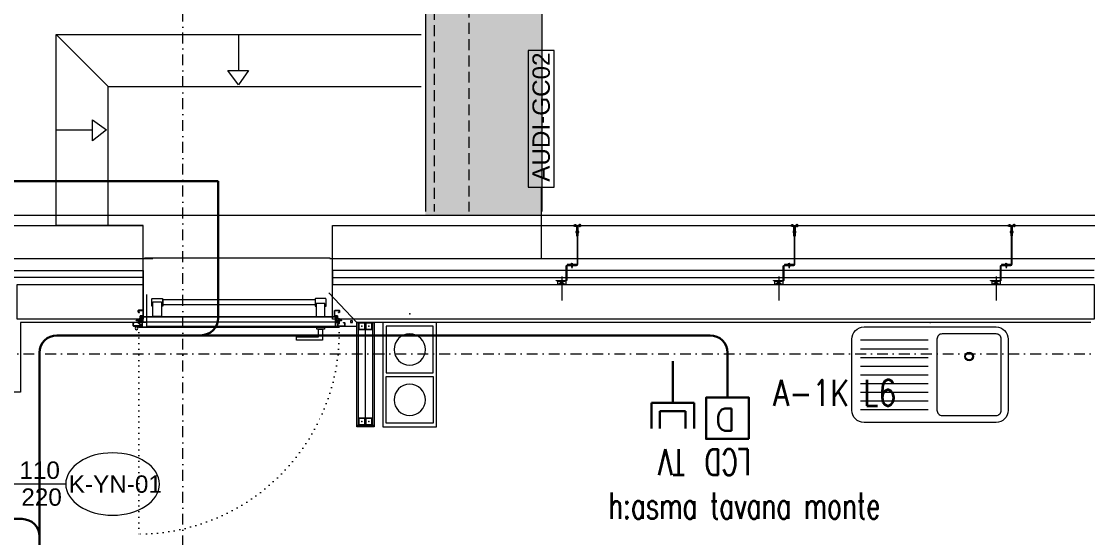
# Model space of a CAD drawing. Extents: x -2050 to 29725, y -1777 to 6820.
# Drawn here: x 7910 to 8524, y 2679 to 2977 of the extents above; entities that cross this region are included whole.
import ezdxf
from ezdxf.enums import TextEntityAlignment as Align

# ---------------------------------------------------------------- set-up
doc = ezdxf.new("R2010")
doc.units = 0
doc.header["$LTSCALE"] = 25
doc.header["$MEASUREMENT"] = 0
for name, pattern in [('DASHDOT2', [0.5, 0.25, -0.125, 0, -0.125]), ('DOT2', [0.125, 0, -0.125]), ('HIDDEN', [0.375, 0.25, -0.125])]:
    doc.linetypes.add(name, pattern=pattern)
doc.layers.get('0').update_dxf_attribs({"color": 9, "lineweight": 9})
for name, color, linetype, lineweight in [('00', 9, 'Continuous', 9), ('05', 9, 'Continuous', 9), ('06C', 9, 'Continuous', 9), ('06D', 9, 'Continuous', 9), ('10', 9, 'Continuous', 9), ('11', 9, 'Continuous', 9), ('14', 9, 'Continuous', 9), ('20', 9, 'DOT2', 9), ('21', 9, 'Continuous', 9), ('22', 8, 'Continuous', 9), ('24', 9, 'DASHDOT2', 9), ('33', 9, 'BATTING', 9), ('DATA TAVAN', 160, 'Continuous', 30), ('E-DATA LCD EKRAN', 7, 'Continuous', 30), ('E-DATA PRİZİ (RJ45)', 7, 'Continuous', 30), ('E-YAZI', 7, 'Continuous', 30)]:
    doc.layers.add(name, color=color, linetype=linetype, lineweight=lineweight)
doc.styles.add('Arial', font='arial.ttf', dxfattribs={"height": 2.5})
doc.styles.add('E-YAZI', font='txttw.shx')
doc.linetypes.add('BATTING', pattern='A,0.0001,-0.1,[134,ltypeshp.shx,S=0.1,R=0,X=-0.1,Y=0],-0.2,[134,ltypeshp.shx,S=0.1,R=180,X=0.1,Y=0],-0.1', length=0.4001)

# ---------------------------------------------------------------- blocks, each defined once
blk = doc.blocks.new('gr-p-birim eleman')
blk.add_lwpolyline([(-1, 0), (0, 0), (0, 1), (-1, 1)], close=True)
blk = doc.blocks.new('m-mu-ocak01-p')
for points in [[(-16.5, 5), (-16.5, 65), (14.5, 65), (14.5, 5)], [(12.5, 36), (12.5, 63), (-14.5, 63), (-14.5, 36)], [(12.5, 34), (12.5, 7), (-14.5, 7), (-14.5, 34)]]:
    blk.add_lwpolyline(points, close=True)
for centre in [(-1, 49.5), (-1, 20.5)]:
    blk.add_circle(centre, 9)
blk.add_point((-1, 0))
blk = doc.blocks.new('m-mu-evye01-p')
for points in [[(-45, 9.5), (-45, 50.5, -0.414214), (-38, 57.5), (38, 57.5, -0.414214), (45, 50.5), (45, 9.5, -0.414214), (38, 2.5), (-38, 2.5, -0.414214)], [(-4, 9.5), (-4, 50.5, 0.414214), (-7, 53.5), (-38, 53.5, 0.414214), (-41, 50.5), (-41, 9.5, 0.414214), (-38, 6.5), (-7, 6.5, 0.414214)]]:
    blk.add_lwpolyline(points, format="xyb", close=True)
for points in [[(40, 50), (1, 50)], [(40, 45), (1, 45)], [(40, 40), (1, 40)], [(40, 35), (1, 35)], [(40, 30), (1, 30)], [(40, 25), (1, 25)], [(40, 20), (1, 20)], [(40, 15), (1, 15)], [(40, 10), (1, 10)]]:
    blk.add_lwpolyline(points)
for radius in [2.5, 2]:
    blk.add_circle((-22.5, 19.5), radius)
blk.add_point((0, 0))
blk = doc.blocks.new('0_wallno')
blk.add_lwpolyline([(-7.84, 1.5), (7.94, 1.5), (7.94, -1.5), (-7.84, -1.5)], close=True)
blk.add_lwpolyline([(7.94, 0), (16.13, 0)])
at = {"style": 'Arial'}
blk.add_attdef('GENISLIK', text='', height=2, dxfattribs=at).set_placement((8.44, 0), align=Align.BOTTOM_LEFT)
blk.add_attdef('DUVARNO', text='', height=2, dxfattribs=at).set_placement((0, 0), align=Align.MIDDLE_CENTER)
blk.add_attdef('YUKSEKLIK', text='', height=2, dxfattribs=at).set_placement((8.44, -0.5), align=Align.TOP_LEFT)
blk = doc.blocks.new('0_doorno')
blk.add_lwpolyline([(4.5, 0), (12.5, 0)])
blk.add_ellipse((-0.89, 0), major_axis=(-5.39, 0), ratio=0.666667)
at = {"style": 'Arial'}
blk.add_attdef('YUKSEKLIK', text='', height=2, dxfattribs=at).set_placement((5, 12.3), align=Align.TOP_LEFT)
blk.add_attdef('KAPINO', text='', height=2, dxfattribs=at).set_placement((0, 0), align=Align.MIDDLE)
blk.add_attdef('GENISLIK', text='', height=2, dxfattribs=at).set_placement((5, -3.79), align=Align.BOTTOM_LEFT)
blk = doc.blocks.new('p- alum kaplama profil')
at = {"lineweight": 13}
blk.add_lwpolyline([(7.12, 12.59), (7.12, 26.49)], dxfattribs=at)
at = {"lineweight": 18}
blk.add_lwpolyline([(4.09, 6.16), (-1.41, 6.16), (-1.41, 6.46), (4.09, 6.46, 0.414214), (4.29, 6.66), (4.29, 14.66, -0.414214), (4.79, 15.16), (10.29, 15.16), (10.29, 14.86), (4.79, 14.86, 0.414214), (4.59, 14.66), (4.59, 6.66, -0.414214)], format="xyb", close=True, dxfattribs=at)
at = {"lineweight": 5}
blk.add_lwpolyline([(9.44, 15.16), (4.79, 15.16), (4.79, 17.16), (9.44, 17.16)], close=True, dxfattribs=at)
for points in [[(4.79, 15.16), (9.44, 17.16)], [(9.44, 15.16), (4.79, 17.16)]]:
    blk.add_lwpolyline(points, dxfattribs=at)
blk.add_lwpolyline([(-2.06, 5.56), (-2.06, -2.34), (-2.06, -15.69), (-1.66, -15.69), (-1.66, -2.34), (-1.66, 5.56), (-1.66, 5.56), (-1.66, 5.57), (-1.66, 5.57), (-1.66, 5.58), (-1.66, 5.58), (-1.65, 5.59), (-1.65, 5.59), (-1.65, 5.59), (-1.65, 5.6), (-1.65, 5.6), (-1.64, 5.61), (-1.64, 5.61), (-1.64, 5.62), (-1.64, 5.62), (-1.63, 5.62), (-1.63, 5.63), (-1.63, 5.63), (-1.62, 5.63), (-1.62, 5.64), (-1.61, 5.64), (-1.61, 5.64), (-1.61, 5.64), (-1.6, 5.65), (-1.6, 5.65), (-1.59, 5.65), (-1.59, 5.65), (-1.58, 5.65), (-1.58, 5.65), (-1.57, 5.66), (-1.57, 5.66), (-1.56, 5.66), (-1.56, 5.66), (3.94, 5.66), (3.94, 6.06), (-1.56, 6.06), (-1.58, 6.06), (-1.61, 6.05), (-1.63, 6.05), (-1.66, 6.05), (-1.68, 6.04), (-1.7, 6.03), (-1.73, 6.03), (-1.75, 6.02), (-1.77, 6.01), (-1.79, 6), (-1.82, 5.99), (-1.84, 5.97), (-1.86, 5.96), (-1.88, 5.94), (-1.89, 5.93), (-1.91, 5.91), (-1.93, 5.89), (-1.95, 5.87), (-1.96, 5.85), (-1.97, 5.83), (-1.99, 5.81), (-2, 5.79), (-2.01, 5.77), (-2.02, 5.75), (-2.03, 5.72), (-2.04, 5.7), (-2.04, 5.68), (-2.05, 5.65), (-2.05, 5.63), (-2.06, 5.61), (-2.06, 5.58)], close=True)
blk.add_lwpolyline([(-1.66, -2.34), (-2.06, -2.34)])
for points in [[(-2.36, -10.84), (-2.36, -16.39), (-2.36, -16.39, -0.414214), (-2.51, -16.54), (-2.51, -16.54), (-4.06, -16.54), (-4.06, -16.84), (-2.51, -16.84), (-2.51, -16.84, 0.414214), (-2.06, -16.39), (-2.06, -10.84)], [(-1.36, -10.84), (-1.66, -10.84), (-1.66, -16.39, 0.414214), (-1.21, -16.84), (-1.21, -16.84), (0.34, -16.84), (0.34, -16.54), (-1.21, -16.54), (-1.21, -16.54, -0.414214), (-1.36, -16.39), (-1.36, -16.39)]]:
    blk.add_lwpolyline(points, format="xyb", close=True)
for points in [[(1.61, 6.87, -10), (0.98, 6.96, -10)], [(1.56, 7.05, -10), (1.02, 7.13, -10)], [(1.05, 6.91, -10), (1.29, 7.56, -10)], [(1.29, 4.93, -10), (1.29, 7.8, -10)], [(1.53, 6.82, -10), (1.29, 7.56, -10)], [(1.29, 6.16, -10), (1.29, 6.26, -10)], [(0.67, 5.66, -10), (1.91, 5.66, -10)], [(0.67, 5.66, -10), (0.67, 5.64, -10), (0.67, 5.62, -10), (0.67, 5.6, -10), (0.68, 5.58, -10), (0.68, 5.56, -10), (0.69, 5.54, -10), (0.69, 5.52, -10), (0.7, 5.5, -10), (0.7, 5.48, -10), (0.71, 5.46, -10), (0.72, 5.45, -10), (0.73, 5.43, -10), (0.74, 5.41, -10), (0.75, 5.4, -10), (0.76, 5.38, -10), (0.77, 5.36, -10), (0.79, 5.35, -10), (0.8, 5.33, -10), (0.81, 5.32, -10), (0.83, 5.31, -10), (0.84, 5.29, -10), (0.86, 5.28, -10), (0.87, 5.27, -10), (0.89, 5.26, -10), (0.91, 5.25, -10), (0.92, 5.24, -10), (0.94, 5.23, -10), (0.96, 5.22, -10), (0.98, 5.21, -10), (1, 5.21, -10), (1.02, 5.2, -10), (1.03, 5.2, -10)], [(0.96, 5.66, -10), (0.97, 5.66, -10), (0.97, 5.66, -10), (0.97, 5.66, -10), (0.98, 5.66, -10), (0.98, 5.66, -10), (0.99, 5.66, -10), (0.99, 5.66, -10), (1, 5.66, -10), (1, 5.67, -10), (1, 5.67, -10), (1.01, 5.67, -10), (1.01, 5.67, -10), (1.01, 5.67, -10), (1.02, 5.68, -10), (1.02, 5.68, -10), (1.02, 5.68, -10), (1.03, 5.69, -10), (1.03, 5.69, -10), (1.03, 5.69, -10), (1.04, 5.7, -10), (1.04, 5.7, -10), (1.04, 5.7, -10), (1.04, 5.71, -10), (1.04, 5.71, -10), (1.05, 5.72, -10), (1.05, 5.72, -10), (1.05, 5.72, -10), (1.05, 5.73, -10), (1.05, 5.73, -10), (1.05, 5.74, -10), (1.05, 5.74, -10), (1.05, 5.75, -10)], [(1.33, 5.85, -10), (0.98, 5.88, -10)], [(1.03, 5.2, -10), (1.04, 5.2, -10), (1.05, 5.19, -10), (1.05, 5.19, -10), (1.06, 5.19, -10), (1.06, 5.19, -10), (1.07, 5.19, -10), (1.07, 5.19, -10), (1.08, 5.19, -10), (1.08, 5.19, -10), (1.09, 5.19, -10), (1.09, 5.18, -10), (1.1, 5.18, -10), (1.1, 5.18, -10), (1.11, 5.18, -10), (1.11, 5.18, -10), (1.12, 5.18, -10), (1.12, 5.18, -10), (1.13, 5.18, -10), (1.13, 5.18, -10), (1.14, 5.18, -10), (1.15, 5.18, -10), (1.15, 5.18, -10), (1.16, 5.17, -10), (1.16, 5.17, -10), (1.17, 5.17, -10), (1.17, 5.17, -10), (1.18, 5.17, -10), (1.18, 5.17, -10), (1.19, 5.17, -10), (1.19, 5.17, -10), (1.2, 5.17, -10), (1.2, 5.17, -10)], [(1.05, 5.83, -10), (1.05, 6.01, -10)], [(1.05, 5.75, -10), (1.05, 5.83, -10)], [(1.2, 5.17, -10), (1.2, 5.2, -10)], [(1.38, 5.2, -10), (1.2, 5.2, -10)], [(1.38, 5.17, -10), (1.38, 5.2, -10)], [(1.38, 5.17, -10), (1.38, 5.17, -10), (1.39, 5.17, -10), (1.39, 5.17, -10), (1.4, 5.17, -10), (1.41, 5.17, -10), (1.41, 5.17, -10), (1.42, 5.17, -10), (1.42, 5.17, -10), (1.43, 5.17, -10), (1.43, 5.18, -10), (1.44, 5.18, -10), (1.44, 5.18, -10), (1.45, 5.18, -10), (1.45, 5.18, -10), (1.46, 5.18, -10), (1.46, 5.18, -10), (1.47, 5.18, -10), (1.47, 5.18, -10), (1.48, 5.18, -10), (1.48, 5.18, -10), (1.49, 5.18, -10), (1.5, 5.19, -10), (1.5, 5.19, -10), (1.51, 5.19, -10), (1.51, 5.19, -10), (1.52, 5.19, -10), (1.52, 5.19, -10), (1.53, 5.19, -10), (1.53, 5.19, -10), (1.54, 5.19, -10), (1.54, 5.2, -10), (1.55, 5.2, -10)], [(1.53, 5.75, -10), (1.53, 5.92, -10)], [(1.53, 5.75, -10), (1.53, 5.74, -10), (1.53, 5.74, -10), (1.53, 5.73, -10), (1.53, 5.73, -10), (1.53, 5.72, -10), (1.54, 5.72, -10), (1.54, 5.72, -10), (1.54, 5.71, -10), (1.54, 5.71, -10), (1.54, 5.7, -10), (1.54, 5.7, -10), (1.55, 5.7, -10), (1.55, 5.69, -10), (1.55, 5.69, -10), (1.55, 5.69, -10), (1.56, 5.68, -10), (1.56, 5.68, -10), (1.56, 5.68, -10), (1.57, 5.67, -10), (1.57, 5.67, -10), (1.58, 5.67, -10), (1.58, 5.67, -10), (1.58, 5.67, -10), (1.59, 5.66, -10), (1.59, 5.66, -10), (1.6, 5.66, -10), (1.6, 5.66, -10), (1.6, 5.66, -10), (1.61, 5.66, -10), (1.61, 5.66, -10), (1.62, 5.66, -10), (1.62, 5.66, -10)], [(1.55, 5.2, -10), (1.57, 5.2, -10), (1.59, 5.21, -10), (1.6, 5.21, -10), (1.62, 5.22, -10), (1.64, 5.23, -10), (1.66, 5.24, -10), (1.68, 5.25, -10), (1.69, 5.26, -10), (1.71, 5.27, -10), (1.73, 5.28, -10), (1.74, 5.29, -10), (1.76, 5.31, -10), (1.77, 5.32, -10), (1.78, 5.33, -10), (1.8, 5.35, -10), (1.81, 5.36, -10), (1.82, 5.38, -10), (1.83, 5.4, -10), (1.84, 5.41, -10), (1.85, 5.43, -10), (1.86, 5.45, -10), (1.87, 5.46, -10), (1.88, 5.48, -10), (1.89, 5.5, -10), (1.89, 5.52, -10), (1.9, 5.54, -10), (1.9, 5.56, -10), (1.9, 5.58, -10), (1.91, 5.6, -10), (1.91, 5.62, -10), (1.91, 5.64, -10), (1.91, 5.66, -10)], [(-3.84, -17.04, 0), (-3.81, -17.07, 0), (-3.78, -17.1, 0), (-3.75, -17.12, 0), (-3.72, -17.15, 0), (-3.69, -17.17, 0), (-3.66, -17.19, 0), (-3.62, -17.21, 0), (-3.59, -17.23, 0), (-3.55, -17.24, 0), (-3.52, -17.26, 0), (-3.48, -17.27, 0), (-3.44, -17.28, 0), (-3.4, -17.28, 0), (-3.36, -17.29, 0), (-3.32, -17.29, 0), (-3.29, -17.29, 0), (-3.25, -17.29, 0), (-3.21, -17.29, 0), (-3.17, -17.28, 0), (-3.13, -17.28, 0), (-3.09, -17.27, 0), (-3.06, -17.26, 0), (-3.02, -17.24, 0), (-2.98, -17.23, 0), (-2.95, -17.21, 0), (-2.91, -17.19, 0), (-2.88, -17.17, 0), (-2.85, -17.15, 0), (-2.82, -17.12, 0), (-2.79, -17.1, 0), (-2.76, -17.07, 0), (-2.73, -17.04, 0)], [(-3.29, -17.04, 0), (-3.84, -17.04, 0)], [(-2.85, -16.54, 0), (-2.86, -16.51, 0), (-2.87, -16.47, 0), (-2.89, -16.44, 0), (-2.91, -16.41, 0), (-2.93, -16.38, 0), (-2.96, -16.35, 0), (-2.98, -16.33, 0), (-3.01, -16.31, 0), (-3.04, -16.29, 0), (-3.07, -16.27, 0), (-3.11, -16.25, 0), (-3.14, -16.24, 0), (-3.18, -16.23, 0), (-3.21, -16.22, 0), (-3.25, -16.22, 0), (-3.29, -16.22, 0), (-3.32, -16.22, 0), (-3.36, -16.22, 0), (-3.39, -16.23, 0), (-3.43, -16.24, 0), (-3.46, -16.25, 0), (-3.5, -16.27, 0), (-3.53, -16.29, 0), (-3.56, -16.31, 0), (-3.59, -16.33, 0), (-3.61, -16.35, 0), (-3.64, -16.38, 0), (-3.66, -16.41, 0), (-3.68, -16.44, 0), (-3.7, -16.47, 0), (-3.71, -16.51, 0), (-3.73, -16.54, 0)], [(-3.29, -16.54, 0), (-3.73, -16.54, 0)], [(-3.29, -16.54, 0), (-3.55, -16.54, 0)], [(-3.55, -16.54, 0), (-3.29, -16.54, 0)], [(-3.55, -17.04, 0), (-3.55, -16.54, 0)], [(-3.29, -17.54, 0), (-3.29, -16.04, 0)], [(-3.29, -16.54, 0), (-2.85, -16.54, 0)], [(-3.29, -16.54, 0), (-3.03, -16.54, 0)], [(-3.03, -16.54, 0), (-3.29, -16.54, 0)], [(-3.29, -17.04, 0), (-2.73, -17.04, 0)], [(-3.03, -17.04, 0), (-3.03, -16.54, 0)], [(-2.86, -13.04, 0), (-0.86, -13.04, 0)], [(-2.36, -12.52, 0), (-2.4, -12.53, 0), (-2.43, -12.56, 0), (-2.47, -12.58, 0), (-2.5, -12.6, 0), (-2.53, -12.63, 0), (-2.56, -12.66, 0), (-2.59, -12.69, 0), (-2.61, -12.73, 0), (-2.63, -12.76, 0), (-2.65, -12.8, 0), (-2.67, -12.84, 0), (-2.68, -12.88, 0), (-2.69, -12.92, 0), (-2.7, -12.96, 0), (-2.71, -13, 0), (-2.71, -13.04, 0), (-2.71, -13.08, 0), (-2.7, -13.13, 0), (-2.69, -13.17, 0), (-2.68, -13.21, 0), (-2.67, -13.25, 0), (-2.65, -13.28, 0), (-2.63, -13.32, 0), (-2.61, -13.36, 0), (-2.59, -13.39, 0), (-2.56, -13.42, 0), (-2.53, -13.45, 0), (-2.5, -13.48, 0), (-2.47, -13.51, 0), (-2.43, -13.53, 0), (-2.4, -13.55, 0), (-2.36, -13.57, 0)], [(-2.36, -13.04, 0), (-2.36, -12.52, 0)], [(-2.36, -13.04, 0), (-2.36, -12.73, 0)], [(-2.36, -12.73, 0), (-2.36, -13.04, 0)], [(-1.36, -12.73, 0), (-2.36, -12.73, 0)], [(-2.36, -13.04, 0), (-2.36, -13.36, 0)], [(-2.36, -13.04, 0), (-2.36, -13.57, 0)], [(-2.36, -13.36, 0), (-2.36, -13.04, 0)], [(-1.36, -13.36, 0), (-2.36, -13.36, 0)], [(-1.36, -13.04, 0), (-1.36, -12.37, 0)], [(-1.36, -13.72, 0), (-1.32, -13.68, 0), (-1.29, -13.65, 0), (-1.26, -13.61, 0), (-1.23, -13.58, 0), (-1.2, -13.54, 0), (-1.18, -13.5, 0), (-1.16, -13.45, 0), (-1.14, -13.41, 0), (-1.12, -13.37, 0), (-1.1, -13.32, 0), (-1.09, -13.28, 0), (-1.08, -13.23, 0), (-1.07, -13.18, 0), (-1.06, -13.14, 0), (-1.06, -13.09, 0), (-1.06, -13.04, 0), (-1.06, -12.99, 0), (-1.06, -12.95, 0), (-1.07, -12.9, 0), (-1.08, -12.85, 0), (-1.09, -12.81, 0), (-1.1, -12.76, 0), (-1.12, -12.72, 0), (-1.14, -12.67, 0), (-1.16, -12.63, 0), (-1.18, -12.59, 0), (-1.2, -12.55, 0), (-1.23, -12.51, 0), (-1.26, -12.47, 0), (-1.29, -12.43, 0), (-1.32, -12.4, 0), (-1.36, -12.37, 0)], [(-1.36, -13.04, 0), (-1.36, -13.72, 0)], [(-0.56, -17.04, 0), (-1.11, -17.04, 0)], [(0, -17.04, 0), (-0.03, -17.07, 0), (-0.06, -17.1, 0), (-0.09, -17.12, 0), (-0.12, -17.15, 0), (-0.15, -17.17, 0), (-0.18, -17.19, 0), (-0.22, -17.21, 0), (-0.25, -17.23, 0), (-0.29, -17.24, 0), (-0.33, -17.26, 0), (-0.36, -17.27, 0), (-0.4, -17.28, 0), (-0.44, -17.28, 0), (-0.48, -17.29, 0), (-0.52, -17.29, 0), (-0.56, -17.29, 0), (-0.59, -17.29, 0), (-0.63, -17.29, 0), (-0.67, -17.28, 0), (-0.71, -17.28, 0), (-0.75, -17.27, 0), (-0.79, -17.26, 0), (-0.82, -17.24, 0), (-0.86, -17.23, 0), (-0.89, -17.21, 0), (-0.93, -17.19, 0), (-0.96, -17.17, 0), (-0.99, -17.15, 0), (-1.02, -17.12, 0), (-1.05, -17.1, 0), (-1.08, -17.07, 0), (-1.11, -17.04, 0)], [(-1, -16.54, 0), (-0.98, -16.51, 0), (-0.97, -16.47, 0), (-0.95, -16.44, 0), (-0.93, -16.41, 0), (-0.91, -16.38, 0), (-0.88, -16.35, 0), (-0.86, -16.33, 0), (-0.83, -16.31, 0), (-0.8, -16.29, 0), (-0.77, -16.27, 0), (-0.73, -16.25, 0), (-0.7, -16.24, 0), (-0.66, -16.23, 0), (-0.63, -16.22, 0), (-0.59, -16.22, 0), (-0.56, -16.22, 0), (-0.52, -16.22, 0), (-0.48, -16.22, 0), (-0.45, -16.23, 0), (-0.41, -16.24, 0), (-0.38, -16.25, 0), (-0.34, -16.27, 0), (-0.31, -16.29, 0), (-0.28, -16.31, 0), (-0.25, -16.33, 0), (-0.23, -16.35, 0), (-0.2, -16.38, 0), (-0.18, -16.41, 0), (-0.16, -16.44, 0), (-0.14, -16.47, 0), (-0.13, -16.51, 0), (-0.12, -16.54, 0)], [(-0.56, -16.54, 0), (-1, -16.54, 0)], [(-0.56, -16.54, 0), (-0.82, -16.54, 0)], [(-0.82, -16.54, 0), (-0.56, -16.54, 0)], [(-0.82, -17.04, 0), (-0.82, -16.54, 0)], [(-0.56, -17.54, 0), (-0.56, -16.04, 0)], [(-0.56, -16.54, 0), (-0.3, -16.54, 0)], [(-0.56, -16.54, 0), (-0.12, -16.54, 0)], [(-0.3, -16.54, 0), (-0.56, -16.54, 0)], [(-0.56, -17.04, 0), (0, -17.04, 0)], [(-0.3, -17.04, 0), (-0.3, -16.54, 0)]]:
    blk.add_polyline3d(points)
blk = doc.blocks.new('Prf-40x40')
for points in [[(1.5, -2), (-1.5, -2, -0.414214), (-2, -1.5), (-2, 1.5, -0.414214), (-1.5, 2), (1.5, 2, -0.414214), (2, 1.5), (2, -1.5, -0.414214)], [(1.5, -1.7), (-1.5, -1.7, -0.414214), (-1.7, -1.5), (-1.7, 1.5, -0.414214), (-1.5, 1.7), (1.5, 1.7, -0.414214), (1.7, 1.5), (1.7, -1.5, -0.414214)]]:
    blk.add_lwpolyline(points, format="xyb", close=True)
blk.add_point((0, 0))
blk = doc.blocks.new('*U10')
at = {"ltscale": 15}
for p, q in [((-24.9, 0.9), (-25.7, 0)), ((-24.9, -0.9), (-25.7, 0)), ((-22.9, 1.5), (-24.9, 0.9)), ((-22.9, 1.5), (-22.9, -1.5)), ((-21.2, -2.7), (-18.1, 2.8)), ((-21, -2.7), (-17.9, 2.7)), ((-19.7, -2.7), (-16.6, 2.8)), ((-19.5, -2.7), (-16.4, 2.7)), ((-18.5, 1.5), (-18.3, 2)), ((-18.2, -2.7), (-15.1, 2.8)), ((-18, -2.7), (-14.9, 2.7)), ((-17, 1.5), (-16.8, 2)), ((-16.7, -2.7), (-13.6, 2.8)), ((-16.5, -2.7), (-13.4, 2.7)), ((-15.5, 1.5), (-15.3, 2)), ((-15.2, -2.7), (-12.1, 2.8)), ((-15, -2.7), (-11.9, 2.7)), ((-14, 1.5), (-13.8, 2)), ((-13.7, -2.7), (-10.6, 2.8)), ((-13.5, -2.7), (-10.4, 2.7)), ((-12.5, 1.5), (-12.3, 2)), ((-12.2, -2.7), (-9.1, 2.8)), ((-12, -2.7), (-8.9, 2.7)), ((-11, 1.5), (-10.8, 2)), ((-10.7, -2.7), (-7.6, 2.8)), ((-10.5, -2.7), (-7.4, 2.7)), ((-9.5, 1.5), (-9.3, 2)), ((-9.2, -2.7), (-6.1, 2.8)), ((-9, -2.7), (-5.9, 2.7)), ((-8, 1.5), (-7.8, 2)), ((-7.7, -2.7), (-4.6, 2.8)), ((-7.5, -2.7), (-4.4, 2.7)), ((-6.5, 1.5), (-6.3, 2)), ((-6.2, -2.7), (-3.1, 2.8)), ((-6, -2.7), (-2.9, 2.7)), ((-5, 1.5), (-4.8, 2)), ((-4.7, -2.7), (-1.6, 2.8)), ((-4.5, -2.7), (-1.4, 2.7)), ((-3.5, 1.5), (-3.3, 2)), ((-2, 1.5), (-1.8, 2)), ((-0.5, 4.2), (-1.5, 1.5)), ((0, 0.5), (-0.6, 0.5)), ((-24.9, -0.9), (-22.9, -1.5)), ((-8.6, -1.5), (-22.9, -1.5)), ((-21.2, -2.7), (-20.9, -1.5)), ((-20.3, -1.5), (-19.1, -1.5)), ((-19.7, -2.7), (-19.4, -1.5)), ((-18.8, -1.5), (-17.6, -1.5)), ((-18.2, -2.7), (-17.9, -1.5)), ((-17.3, -1.5), (-16.1, -1.5)), ((-16.7, -2.7), (-16.4, -1.5)), ((-15.8, -1.5), (-14.6, -1.5)), ((-15.2, -2.7), (-14.9, -1.5)), ((-14.3, -1.5), (-13.1, -1.5)), ((-13.7, -2.7), (-13.4, -1.5)), ((-12.8, -1.5), (-11.6, -1.5)), ((-12.2, -2.7), (-11.9, -1.5)), ((-11.3, -1.5), (-10.1, -1.5)), ((-10.7, -2.7), (-10.4, -1.5)), ((-9.8, -1.5), (-8.6, -1.5)), ((-9.2, -2.7), (-8.9, -1.5)), ((-8.3, -1.5), (-7.1, -1.5)), ((-7.7, -2.7), (-7.4, -1.5)), ((-6.8, -1.5), (-5.6, -1.5)), ((-6.2, -2.7), (-5.9, -1.5)), ((-5.3, -1.5), (-4.1, -1.5)), ((-4.7, -2.7), (-4.4, -1.5)), ((-3.8, -1.5), (-2.1, -1.5)), ((-0.5, -4.2), (-1.5, -1.5)), ((0, -0.5), (-0.6, -0.5))]:
    blk.add_line(p, q, dxfattribs=at)
for p, q in [((-6.9, 1.5), (-22.9, 1.5)), ((-17.4, 1.5), (-18.6, 1.5)), ((-15.9, 1.5), (-17.1, 1.5)), ((-14.4, 1.5), (-15.6, 1.5)), ((-12.9, 1.5), (-14.1, 1.5)), ((-11.4, 1.5), (-12.6, 1.5)), ((-9.9, 1.5), (-11.1, 1.5)), ((-8.4, 1.5), (-9.6, 1.5)), ((-6.9, 1.5), (-8.1, 1.5)), ((-5.4, 1.5), (-6.6, 1.5)), ((-3.9, 1.5), (-5.1, 1.5)), ((-2.4, 1.5), (-3.6, 1.5)), ((-1.5, 1.5), (-2.1, 1.5)), ((0, 0.5), (0, 4.1)), ((-1.5, -1.5), (-2.1, -1.5)), ((0, -0.5), (0, -4.1))]:
    blk.add_line(p, q)
for centre, radius, start, end in [((-26, 3.9), 3.92, 274.361, 322.10246), ((-26, -3.9), 3.92, 37.89754, 85.639), ((-18, 2.8), 0.0971, 330.32042, 150.32042), ((-16.5, 2.8), 0.0971, 330.32042, 150.32042), ((-15, 2.8), 0.0971, 330.32042, 150.32042), ((-13.5, 2.8), 0.0971, 330.32042, 150.32042), ((-12, 2.8), 0.0971, 330.32042, 150.32042), ((-10.5, 2.8), 0.0971, 330.32042, 150.32042), ((-9, 2.8), 0.0971, 330.32042, 150.32042), ((-7.5, 2.8), 0.0971, 330.32042, 150.32042), ((-6, 2.8), 0.0971, 330.32042, 150.32042), ((-4.5, 2.8), 0.0971, 330.32042, 150.32042), ((-3, 2.8), 0.0971, 330.32042, 150.32042), ((-1.5, 2.8), 0.0971, 330.32042, 150.32042), ((-0.6, 0), 0.486, 90, 270), ((-0.3, 4.1), 0.25, 0, 150.08641), ((-21.1, -2.7), 0.0971, 150.32042, 330.32042), ((-19.6, -2.7), 0.0971, 150.32042, 330.32042), ((-18.1, -2.7), 0.0971, 150.32042, 330.32042), ((-16.6, -2.7), 0.0971, 150.32042, 330.32042), ((-15.1, -2.7), 0.0971, 150.32042, 330.32042), ((-13.6, -2.7), 0.0971, 150.32042, 330.32042), ((-12.1, -2.7), 0.0971, 150.32042, 330.32042), ((-10.6, -2.7), 0.0971, 150.32042, 330.32042), ((-9.1, -2.7), 0.0971, 150.32042, 330.32042), ((-7.6, -2.7), 0.0971, 150.32042, 330.32042), ((-6.1, -2.7), 0.0971, 150.32042, 330.32042), ((-4.6, -2.7), 0.0971, 150.32042, 330.32042), ((-0.3, -4.1), 0.25, 209.91359, 0)]:
    blk.add_arc(centre, radius, start, end, dxfattribs=at)
blk = doc.blocks.new('conta')
at = {"ltscale": 10}
for p, q in [((-2649.88, 5344.46), (-2649.78, 5344.3)), ((-2649.87, 5345.53), (-2649.81, 5345.61)), ((-2649.78, 5344.3), (-2649.74, 5344.3)), ((-2649.72, 5345.4), (-2649.28, 5345.4)), ((-2649.25, 5345.41), (-2649.09, 5345.51)), ((-2648.97, 5344.05), (-2648.78, 5343.8)), ((-2648.87, 5344.09), (-2648.7, 5343.86)), ((-2648.83, 5344.87), (-2648.56, 5345.24)), ((-2648.77, 5345.12), (-2648.63, 5345.3)), ((-2648.71, 5343.79), (-2648.71, 5343.79)), ((-2648.56, 5345.31), (-2648.56, 5345.31))]:
    blk.add_line(p, q, dxfattribs=at)
for centre, radius, start, end in [((-2653.03, 5345), 3.19, 350.46739, 8.93723), ((-2649.87, 5344.47), 0.02, 170.46739, 213.74513), ((-2649.83, 5345.5), 0.05, 140.63452, 188.93723), ((-2649.74, 5345.58), 0.0696, 22.24275, 159.25804), ((-2650.94, 5345.01), 1.24, 340.33821, 16.77718), ((-2649.74, 5344.58), 0.03, 160.33821, 273.26661), ((-2649.72, 5345.37), 0.03, 90, 196.77718), ((-2649.56, 5341.55), 3.01, 80.43616, 93.26661), ((-2649.28, 5345.45), 0.05, 270, 303.00619), ((-2649.22, 5344.14), 0.231, 353.95711, 81.90038), ((-2649.08, 5345.49), 0.03, 4.79721, 123.00619), ((-2649.06, 5344.54), 0.03, 260.43616, 338.70659), ((-2650.22, 5344.99), 1.27, 338.70659, 23.04177), ((-2648.89, 5344.11), 0.1, 173.95711, 217.26527), ((-2649.01, 5345.57), 0.05, 18.79511, 42.1429), ((-2651.17, 5344.83), 2.33, 7.58966, 18.79511), ((-2658.2, 5345.19), 9.36, 353.68569, 357.8537), ((-2648.79, 5344.15), 0.1, 173.68569, 217.26527), ((-2648.81, 5345.15), 0.05, 187.58966, 322.73473), ((-2648.79, 5344.84), 0.05, 142.73473, 180.2669), ((-2648.74, 5343.83), 0.05, 217.26527, 307.26527), ((-2648.74, 5343.83), 0.05, 307.26527, 37.26527), ((-2648.59, 5345.27), 0.05, 52.73473, 142.73473), ((-2648.59, 5345.27), 0.05, 322.73473, 52.73473)]:
    blk.add_arc(centre, radius, start, end, dxfattribs=at)
for points, knots in [([(-2649.74, 5344.31), (-2649.74, 5344.34), (-2649.7, 5344.52), (-2649.59, 5344.33), (-2649.34, 5344.36), (-2649.23, 5344.37), (-2649.18, 5344.37)], [0, 0, 0, 0, 0.1008757, 0.3841126, 0.5436166, 0.6906785, 0.6906785, 0.6906785, 0.6906785]), ([(-2648.98, 5345.6), (-2649, 5345.63), (-2649.09, 5345.71), (-2649.23, 5345.44), (-2649.32, 5345.74), (-2649.39, 5345.46), (-2649.51, 5345.75), (-2649.59, 5345.5), (-2649.65, 5345.57), (-2649.68, 5345.61)], [0.0086373, 0.0086373, 0.0086373, 0.0086373, 0.1097304, 0.3133405, 0.4430081, 0.5658764, 0.7165186, 0.8527974, 0.9648495, 0.9648495, 0.9648495, 0.9648495])]:
    blk.add_open_spline(points, degree=3, knots=knots, dxfattribs=at)
blk = doc.blocks.new('p-yn_sackasa')
at = {"layer": '10', "linetype": 'Continuous'}
for p, q in [((0, 6.16), (0, 6.9)), ((0.01, 6.9), (0.01, 6.15)), ((0.14, 6.9), (0.14, 6.16)), ((0.15, 6.9), (0.15, 6.16)), ((2.69, 7.16), (0.26, 7.16)), ((2.69, 7.15), (0.26, 7.15)), ((2.69, 7.02), (0.26, 7.02)), ((0.26, 7.01), (2.69, 7.01)), ((2.8, 3.29), (2.8, 6.9)), ((2.81, 3.29), (2.81, 6.9)), ((2.94, 3.29), (2.94, 6.9)), ((2.95, 3.29), (2.95, 6.9)), ((-2.19, 0), (-2.19, -0.15)), ((0.26, 6.05), (0.76, 6.05)), ((0.75, 6.04), (0.26, 6.04)), ((0.26, 5.91), (0.75, 5.91)), ((0.76, 5.9), (0.26, 5.9)), ((0.67, -0.71), (0.67, 2.27)), ((0.69, -0.71), (0.69, 2.27)), ((0.75, 5.91), (0.75, 6.04)), ((0.76, 5.9), (0.76, 6.05)), ((0.81, -0.71), (0.81, 2.27)), ((0.83, -0.71), (0.83, 2.27)), ((0.92, 2.33), (0.95, 2.32)), ((0.93, 2.34), (0.95, 2.33)), ((1.01, 2.46), (0.99, 2.47)), ((0.99, 2.46), (1.01, 2.45)), ((1.11, 2.52), (1.11, 3.73)), ((1.12, 2.52), (1.12, 3.73)), ((1.25, 3.73), (1.25, 2.52)), ((1.26, 2.52), (1.26, 3.73)), ((1.37, 3.98), (2.49, 3.98)), ((2.49, 3.97), (1.37, 3.97)), ((1.37, 3.84), (2.49, 3.84)), ((2.49, 3.83), (1.37, 3.83)), ((2.6, 3.69), (2.5, 3.36)), ((2.51, 3.35), (2.61, 3.69)), ((2.73, 3.65), (2.63, 3.32)), ((2.74, 3.64), (2.64, 3.31)), ((-2.95, -0.25), (-2.95, -1.75)), ((-2.94, -1.75), (-2.94, -0.25)), ((-2.81, -0.25), (-2.81, -1.75)), ((-2.8, -0.25), (-2.8, -1.75)), ((-2.19, 0), (-2.7, 0)), ((-2.2, -0.01), (-2.7, -0.01)), ((-2.2, -0.14), (-2.7, -0.14)), ((-2.19, -0.15), (-2.7, -0.15)), ((1.01, -1.85), (-2.7, -1.85)), ((1.01, -1.86), (-2.7, -1.86)), ((-2.7, -1.99), (1.01, -1.99)), ((1.01, -2), (-2.7, -2)), ((-2.2, -0.14), (-2.2, -0.01)), ((0.92, -0.77), (0.95, -0.76)), ((0.93, -0.78), (0.95, -0.77)), ((0.99, -0.89), (1.01, -0.88)), ((1.01, -0.89), (0.99, -0.91)), ((1.11, -0.96), (1.11, -1.75)), ((1.12, -0.96), (1.12, -1.75)), ((1.25, -0.96), (1.25, -1.75)), ((1.26, -0.96), (1.26, -1.75))]:
    blk.add_line(p, q, dxfattribs=at)
for points in [[(0.15, 2.14), (0.67, 2.14), (0.67, -0.54), (0.15, -0.54)], [(0.15, 2.14), (0.41, 2.14), (0.41, -0.54), (0.15, -0.54)]]:
    blk.add_lwpolyline(points, close=True, dxfattribs=at)
for centre, radius, start, end in [((0.26, 6.9), 0.261, 90, 180), ((0.26, 6.16), 0.261, 180, 270), ((0.26, 6.9), 0.249, 90, 180), ((0.26, 6.16), 0.249, 181.34499, 271.35021), ((0.26, 6.9), 0.122, 90, 180), ((0.26, 6.16), 0.122, 180, 270), ((0.26, 6.9), 0.11, 90, 180), ((0.26, 6.16), 0.11, 180, 270), ((2.69, 6.9), 0.261, 0, 90), ((2.69, 6.9), 0.249, 0, 90), ((2.69, 6.9), 0.122, 0, 90), ((2.69, 6.9), 0.11, 0, 90), ((0.89, 2.27), 0.219, 63.21528, 180), ((0.89, 2.27), 0.206, 63.21689, 180), ((0.89, 2.27), 0.0801, 63.21502, 180), ((0.89, 2.27), 0.0674, 63.21445, 180), ((1.04, 2.52), 0.206, 243.2197, 0), ((1.04, 2.52), 0.219, 243.21479, 0), ((1.04, 2.52), 0.0801, 243.22028, 0), ((1.04, 2.52), 0.0674, 243.21287, 0), ((1.37, 3.73), 0.253, 90, 180), ((1.37, 3.73), 0.24, 90, 180), ((1.37, 3.73), 0.114, 90, 180), ((1.37, 3.73), 0.101, 90, 180), ((2.49, 3.72), 0.261, 342.86025, 90), ((2.49, 3.72), 0.249, 342.86129, 90), ((2.49, 3.72), 0.122, 342.86074, 90), ((2.49, 3.72), 0.11, 342.86215, 90), ((2.72, 3.29), 0.232, 162.8601, 0), ((2.72, 3.29), 0.219, 162.86127, 0), ((2.72, 3.29), 0.0927, 162.86053, 0), ((2.72, 3.29), 0.0801, 162.86241, 0), ((-2.7, -0.25), 0.253, 90, 180), ((-2.7, -1.75), 0.253, 180, 270), ((-2.7, -0.25), 0.24, 90, 180), ((-2.7, -1.75), 0.24, 180, 270), ((-2.7, -0.25), 0.114, 90, 180), ((-2.7, -1.75), 0.114, 180, 270), ((-2.7, -0.25), 0.101, 90, 180), ((-2.7, -1.75), 0.101, 180, 270), ((0.89, -0.71), 0.219, 180, 296.78496), ((0.89, -0.71), 0.206, 180, 296.78515), ((0.89, -0.71), 0.0801, 180, 296.78498), ((0.89, -0.71), 0.0674, 180, 180.52454), ((0.89, -0.71), 0.0674, 180, 296.78713), ((1.04, -0.96), 0.219, 0, 116.78545), ((1.04, -0.96), 0.206, 0, 116.78362), ((1.04, -0.96), 0.0801, 0, 116.78105), ((1.04, -0.96), 0.0674, 0, 116.78713), ((1.01, -1.75), 0.114, 270, 0), ((1.01, -1.75), 0.24, 270, 0), ((1.01, -1.75), 0.101, 270, 0), ((1.01, -1.75), 0.253, 270, 0)]:
    blk.add_arc(centre, radius, start, end, dxfattribs=at)
at = {"layer": '10', "xscale": 0.0842696629213483, "yscale": 0.0842696629213483, "zscale": 0.0842696629213483}
blk.add_blockref('*U10', (0.95, 1.35), dxfattribs=at)
at = {"layer": '14', "xscale": -0.7887640449438696, "yscale": 0.7887640449438696, "zscale": 0.7887640449438204, "rotation": 90}
blk.add_blockref('conta', (4217.78, -2086.42), dxfattribs=at)
blk = doc.blocks.new('*U282')
at = {"layer": '06D'}
for points in [[(12.5, 9.56), (11.87, 9.56), (11.87, 13.56, -0.414214), (12.25, 13.93), (17.75, 13.93, -0.414214), (18.12, 13.56), (18.12, 9.56), (17.5, 9.56)], [(111.5, 9.56), (112.12, 9.56), (112.12, 13.56, 0.414214), (111.75, 13.93), (106.25, 13.93, 0.414214), (105.87, 13.56), (105.87, 9.56), (106.5, 9.56)]]:
    blk.add_lwpolyline(points, format="xyb", dxfattribs=at)
for points in [[(105.87, 13.31), (18.12, 13.31), (18.12, 10.18), (105.87, 10.18)], [(12.5, 10.94), (17.5, 10.94), (17.5, 3.44), (12.5, 3.44)], [(111.5, 12.06), (106.5, 12.06), (106.5, 3.44), (111.5, 3.44)]]:
    blk.add_lwpolyline(points, close=True, dxfattribs=at)
for points in [[(12.8, -2.56), (12.8, -3.81), (17.2, -3.81), (17.2, -2.56), (12.8, -2.56)], [(13.87, -3.81), (13.87, -10.06), (28.87, -10.06), (28.87, -8.19), (16.12, -8.19), (16.12, -8.19), (16.12, -3.81), (13.87, -3.81)]]:
    blk.add_lwpolyline(points, dxfattribs=at)
at = {"layer": '10', "ltscale": 10}
for p, q in [((5, 0.68), (6, 1.33)), ((5, 0.68), (6, 1.33)), ((6, 0.28), (5, 0.28)), ((6, 0.28), (5, 0.28)), ((6, 0.08), (5, 0.08)), ((6, 0.08), (5, 0.08)), ((6, 1.76), (6, 1.33)), ((6.3, 1.76), (6, 1.76)), ((6, 1.76), (6, 1.33)), ((6.3, 1.76), (6, 1.76)), ((6, 1.33), (6, -0.17)), ((6, 1.33), (6, -0.17)), ((6.3, -2.19), (6.3, 3.34)), ((6.3, 1.33), (6.3, 1.76)), ((6.3, 1.33), (6.3, 1.76)), ((6.3, -0.17), (6.3, 1.33)), ((6.3, -0.17), (6.3, 1.33)), ((117.6, 3.44), (6.4, 3.44)), ((6.45, -2.29), (6.45, 3.24)), ((117.5, 3.29), (6.5, 3.29)), ((117.55, -2.29), (117.55, 3.24)), ((117.7, -2.19), (117.7, 3.34)), ((117.7, 1.76), (117.7, 0.26)), ((118, 1.76), (117.7, 1.76)), ((117.7, 0.26), (117.7, -0.17)), ((118, 0.26), (118, 1.76)), ((118, 1.51), (119, 1.51)), ((118, 1.31), (119, 1.31)), ((119, 0.91), (118, 0.26)), ((118, -0.17), (118, 0.26)), ((4.3, -2.46), (4.3, -2.34)), ((4.4, -2.24), (6.25, -2.24)), ((119.6, -2.56), (4.4, -2.56)), ((4.45, -2.41), (4.45, -2.39)), ((4.45, -2.39), (6.35, -2.39)), ((119.54, -2.41), (4.45, -2.41)), ((6, -0.17), (6.3, -0.17)), ((6, -0.17), (6.3, -0.17)), ((119.54, -2.39), (117.65, -2.39)), ((117.7, -0.17), (118, -0.17)), ((119.6, -2.24), (117.75, -2.24)), ((119.55, -2.41), (119.55, -2.39)), ((119.7, -2.46), (119.7, -2.34)), ((120.84, -2), (120.84, -2.43)), ((120.84, -2), (120.84, -2.43)), ((121.05, -2), (121.05, -2.43)), ((121.05, -2), (121.05, -2.43)), ((121.22, -2.16), (121.05, -2.16)), ((121.22, -2.16), (121.05, -2.16)), ((121.22, -2.16), (121.22, -2.29)), ((121.22, -2.16), (121.22, -2.29)), ((121.6, -2.73), (121.73, -2.62)), ((121.6, -2.73), (121.73, -2.62))]:
    blk.add_line(p, q, dxfattribs=at)
blk.add_circle((120.95, -3.26), 0.843, dxfattribs=at)
blk.add_circle((120.95, -3.26), 0.843, dxfattribs=at)
for centre, radius, start, end in [((6.44, 3.3), 0.141, 104.92708, 165.07292), ((117.5, 3.24), 0.05, 0, 90), ((117.6, 3.34), 0.1, 0, 90), ((4.4, -2.34), 0.1, 90, 180), ((4.4, -2.46), 0.1, 180, 270), ((4.45, -2.39), 0.005, 90, 180), ((4.45, -2.41), 0.005, 180, 270), ((6.25, -2.19), 0.05, 270, 0), ((6.35, -2.29), 0.1, 270, 0), ((117.65, -2.29), 0.1, 180, 270), ((117.75, -2.19), 0.05, 180, 270), ((119.54, -2.39), 0.005, 0, 90), ((119.54, -2.41), 0.005, 270, 360), ((119.6, -2.34), 0.1, 0, 90), ((119.6, -2.46), 0.1, 270, 0), ((120.42, -2.26), 0.302, 285.55242, 60.03149), ((120.42, -2.26), 0.302, 285.55242, 60.03149), ((120.42, -2.26), 0.428, 336.35197, 37.62095), ((120.42, -2.26), 0.428, 336.35197, 37.62095), ((120.95, -3.26), 1.01, 39.4092, 74.28614), ((120.95, -3.26), 1.01, 39.4092, 74.28614)]:
    blk.add_arc(centre, radius, start, end, dxfattribs=at)
at = {"layer": '20'}
blk.add_lwpolyline([(119.7, -2.4), (119.7, -121.8, -0.421209), (4.3, -2.4, 1)], format="xyb", dxfattribs=at)
at = {"layer": '33', "ltscale": 0.25}
blk.add_lwpolyline([(117.55, 0.48), (6.45, 0.48)], dxfattribs=at)
blk.add_blockref('p-yn_sackasa', (4, 0))
at = {"xscale": -1}
blk.add_blockref('p-yn_sackasa', (120, 0), dxfattribs=at)
blk = doc.blocks.new('E-LCD+TV')
at = {"layer": 'E-DATA PRİZİ (RJ45)', "color": 1}
for p, q in [((38.5, 77.5), (38.5, 48)), ((48.3, 77.5), (48.3, 57.8)), ((77.8, 77.5), (77.8, 57.8)), ((87.6, 77.5), (87.6, 48)), ((48.3, 57.8), (77.8, 57.8)), ((0, 0), (0, 42)), ((38.5, 48), (87.6, 48)), ((63, 48), (63, 0))]:
    blk.add_line(p, q, dxfattribs=at)
blk.add_lwpolyline([(-24.6, 89.6), (24.6, 89.6), (24.6, 42), (-24.6, 42)], close=True, dxfattribs=at)
at = {"layer": 'E-DATA PRİZİ (RJ45)', "color": 1, "style": 'E-YAZI'}
blk.add_text('D', height=25.6, dxfattribs=at).set_placement((-8.8, 54.6))
at = {"layer": 'E-YAZI', "color": 1, "style": 'E-YAZI', "width": 0.7}
for s, p in [('LCD', (-27, 101.6)), ('TV', (49, 101.6))]:
    blk.add_text(s, height=30, dxfattribs=at).set_placement(p)

msp = doc.modelspace()

# ---------------------------------------------------------------- hatches: boundary and pattern name
h = msp.add_hatch(color=253)
h.dxf.hatch_style = 1
h.paths.add_polyline_path([(7132.5, 2865), (7065.5, 2865), (7065.5, 3927), (8209.5, 3927), (8209.5, 2865), (8142.5, 2865), (8142.5, 3860), (7132.5, 3860)])

# ---------------------------------------------------------------- linework, layer by layer
for p, q in [((7930, 2859), (7930, 2969)), ((7930, 2969), (8140, 2969)), ((7960, 2939), (7930, 2969)), ((8035, 2969), (8035, 2948.16)), ((8035, 2940), (8028.76, 2948.16)), ((8028.76, 2948.16), (8040.76, 2948.16)), ((8040.76, 2948.16), (8035, 2940)), ((7960, 2859), (7960, 2939)), ((7960, 2939), (8140, 2939)), ((7950.84, 2907.76), (7950.84, 2919.76)), ((7950.84, 2919.76), (7959, 2914)), ((7930, 2914), (7950.84, 2914)), ((7959, 2914), (7950.84, 2907.76)), ((7980, 2859), (7930, 2859)), ((7980, 2803), (7980, 2859)), ((8088.98, 2825), (8088.98, 2859))]:
    msp.add_line(p, q)
at = {"layer": '00'}
for points in [[(7907.5, 2825), (7980, 2825), (7980, 2805), (7907.5, 2805)], [(8088.98, 2825), (8527.5, 2825), (8527.5, 2805), (8088.98, 2805)]]:
    msp.add_lwpolyline(points, close=True, dxfattribs=at)
at = {"layer": '06C'}
msp.add_line((7067.5, 2865), (10767.5, 2865), dxfattribs=at)
for points in [[(7067.5, 2865), (7065.5, 2865), (7065.5, 3927), (8209.5, 3927), (8209.5, 2867)], [(7132.5, 2865), (7132.5, 3860), (8142.5, 3860), (8142.5, 2867)]]:
    msp.add_lwpolyline(points, dxfattribs=at)
at = {"layer": '06D'}
for points in [[(7092.5, 1823.47), (7092.5, 2840), (7985.67, 2840)], [(7980.88, 2840.25), (8087.74, 2840.25)], [(8087.5, 2840), (8529.59, 2840)], [(7107.5, 1825), (7099.5, 1825), (7099.5, 2833), (7980, 2833), (7980, 2825)], [(8527.5, 2833), (8527.5, 2833), (8088.98, 2833), (8088.98, 2825)], [(7982, 2803), (7982, 2801), (8103, 2801), (8103, 2803)], [(8108, 2744), (8108, 2799.5)]]:
    msp.add_lwpolyline(points, dxfattribs=at)
at = {"layer": '10'}
for p, q in [((7073.5, 2859), (7980, 2859)), ((8088.98, 2859), (10761.5, 2859))]:
    msp.add_line(p, q, dxfattribs=at)
at = {"layer": '10', "const_width": 0.1}
for points in [[(7096.5, 1818.19), (7096.5, 2836), (7980, 2836)], [(8088.98, 2836), (8529.59, 2836)]]:
    msp.add_lwpolyline(points, dxfattribs=at)
at = {"layer": '11'}
msp.add_lwpolyline([(8113, 2743), (8103, 2743), (8103, 2803), (8113, 2803)], close=True, dxfattribs=at)
for points in [[(8104, 2744), (8104, 2803), (8112, 2803), (8112, 2744)], [(8103, 2744), (8113, 2744)]]:
    msp.add_lwpolyline(points, dxfattribs=at)
at = {"layer": '14'}
for points in [[(7982, 2819.3), (7982, 2803), (7980, 2803), (7909.5, 2803), (7909.5, 2785), (7909.5, 2763), (7890.5, 2763), (7890.5, 2783), (7704.5, 2783), (7704.5, 2763), (7685.5, 2763), (7685.5, 2783), (7159.5, 2783), (7159.5, 2517), (7685.5, 2517), (7685.5, 2657), (7704.5, 2657), (7704.5, 2627), (7890.5, 2627), (7890.5, 2657), (7909.5, 2657), (7909.5, 2580)], [(8525.5, 2803), (8103, 2803), (8086.98, 2820.22)]]:
    msp.add_lwpolyline(points, dxfattribs=at)
at = {"layer": '20', "linetype": 'HIDDEN'}
for points in [[(7107.5, 2867), (7107.5, 3270), (7107.5, 3885), (8167.5, 3885), (8167.5, 2867)], [(7127.5, 2867), (7127.5, 3270), (7127.5, 3865), (8147.5, 3865), (8147.5, 2867)]]:
    msp.add_lwpolyline(points, dxfattribs=at)
at = {"layer": '21', "linetype": 'DASHDOT2'}
msp.add_lwpolyline([(8002.88, 204.47), (8002.88, 4014.1)], dxfattribs=at)
at = {"layer": '24'}
msp.add_lwpolyline([(6827.5, 2785), (11027.5, 2785)], dxfattribs=at)
at = {"layer": '33', "ltscale": 0.4}
for points in [[(7980, 2829), (7103.29, 2829), (7103.46, 1825)], [(8088.98, 2829), (8527.5, 2829)]]:
    msp.add_lwpolyline(points, dxfattribs=at)
at = {"layer": 'DATA TAVAN'}
for p, q in [((7634.34, 2884.48), (8023.21, 2884.48)), ((8023.21, 2884.48), (8023.21, 2805.68)), ((8306.44, 2795.68), (7930.38, 2795.68)), ((7920.38, 2390.56), (7920.38, 2785.68)), ((8316.44, 2780.83), (8316.44, 2785.68)), ((7673.85, 2689.88), (7910.38, 2689.88))]:
    msp.add_line(p, q, dxfattribs=at)
for centre, start, end in [((8013.21, 2805.68), 270, 0), ((7930.38, 2785.68), 90, 180), ((8306.44, 2785.68), 0, 90), ((7910.38, 2679.88), 0, 90)]:
    msp.add_arc(centre, 10, start, end, dxfattribs=at)

# ---------------------------------------------------------------- block references
at = {"layer": '05', "linetype": 'Continuous', "xscale": -1, "rotation": 180}
msp.add_blockref('m-mu-ocak01-p', (8134.5, 2808), dxfattribs=at)
at = {"layer": '05'}
msp.add_blockref('gr-p-birim eleman', (8100.5, 2803), dxfattribs=at)
at = {"layer": '05', "linetype": 'Continuous', "rotation": 180}
msp.add_blockref('m-mu-evye01-p', (8433, 2803), dxfattribs=at)
at = {"layer": '10', "rotation": 180}
for p in [(8228.14, 2842.16), (8353.14, 2842.16), (8478.14, 2842.16)]:
    msp.add_blockref('p- alum kaplama profil', p, dxfattribs=at)
at = {"layer": '10', "xscale": -1}
for name, p in [('*U282', (8097.19, 2803)), ('Prf-40x40', (8106, 2801)), ('Prf-40x40', (8110, 2801)), ('Prf-40x40', (8106, 2746)), ('Prf-40x40', (8110, 2746))]:
    msp.add_blockref(name, p, dxfattribs=at)
at = {"layer": '22'}
ref = msp.add_blockref('0_wallno', (8209.14, 2920.66), dxfattribs=dict(at, xscale=-5, yscale=5, zscale=5, rotation=90))
ref.add_attrib('DUVARNO', 'AUDI-GC02', dxfattribs={"layer": '0', "height": 10, "rotation": 90, "style": 'Arial'}).set_placement((8209.14, 2921.4), align=Align.MIDDLE_CENTER)
ref = msp.add_blockref('0_doorno', (7958, 2710), dxfattribs=dict(at, xscale=-5, yscale=5, zscale=5))
ref.add_attrib('KAPINO', 'K-YN-01', dxfattribs={"layer": '0', "height": 10, "style": 'Arial'}).set_placement((7964.06, 2710), align=Align.MIDDLE)
ref.add_attrib('GENISLIK', '110', dxfattribs={"layer": '0', "height": 10, "style": 'Arial'}).set_placement((7908.84, 2710), align=Align.BOTTOM_LEFT)
ref.add_attrib('YUKSEKLIK', '220', dxfattribs={"layer": '0', "height": 10, "style": 'Arial'}).set_placement((7909.95, 2707.5), align=Align.TOP_LEFT)
at = {"layer": 'E-DATA LCD EKRAN', "color": 1, "xscale": 0.5, "yscale": 0.5, "zscale": 0.5, "rotation": 180}
msp.add_blockref('E-LCD+TV', (8316.44, 2780.83), dxfattribs=at)

# ---------------------------------------------------------------- texts
at = {"layer": 'E-YAZI', "color": 6, "style": 'E-YAZI', "width": 0.8}
msp.add_text('A-1K L6', height=15, dxfattribs=at).set_placement((8342.67, 2755.03))
at = {"layer": 'E-YAZI', "color": 3, "style": 'E-YAZI', "width": 0.7}
msp.add_text('h:asma tavana monte', height=15, dxfattribs=at).set_placement((8247.77, 2690.06))

doc.saveas('drawing.dxf')
